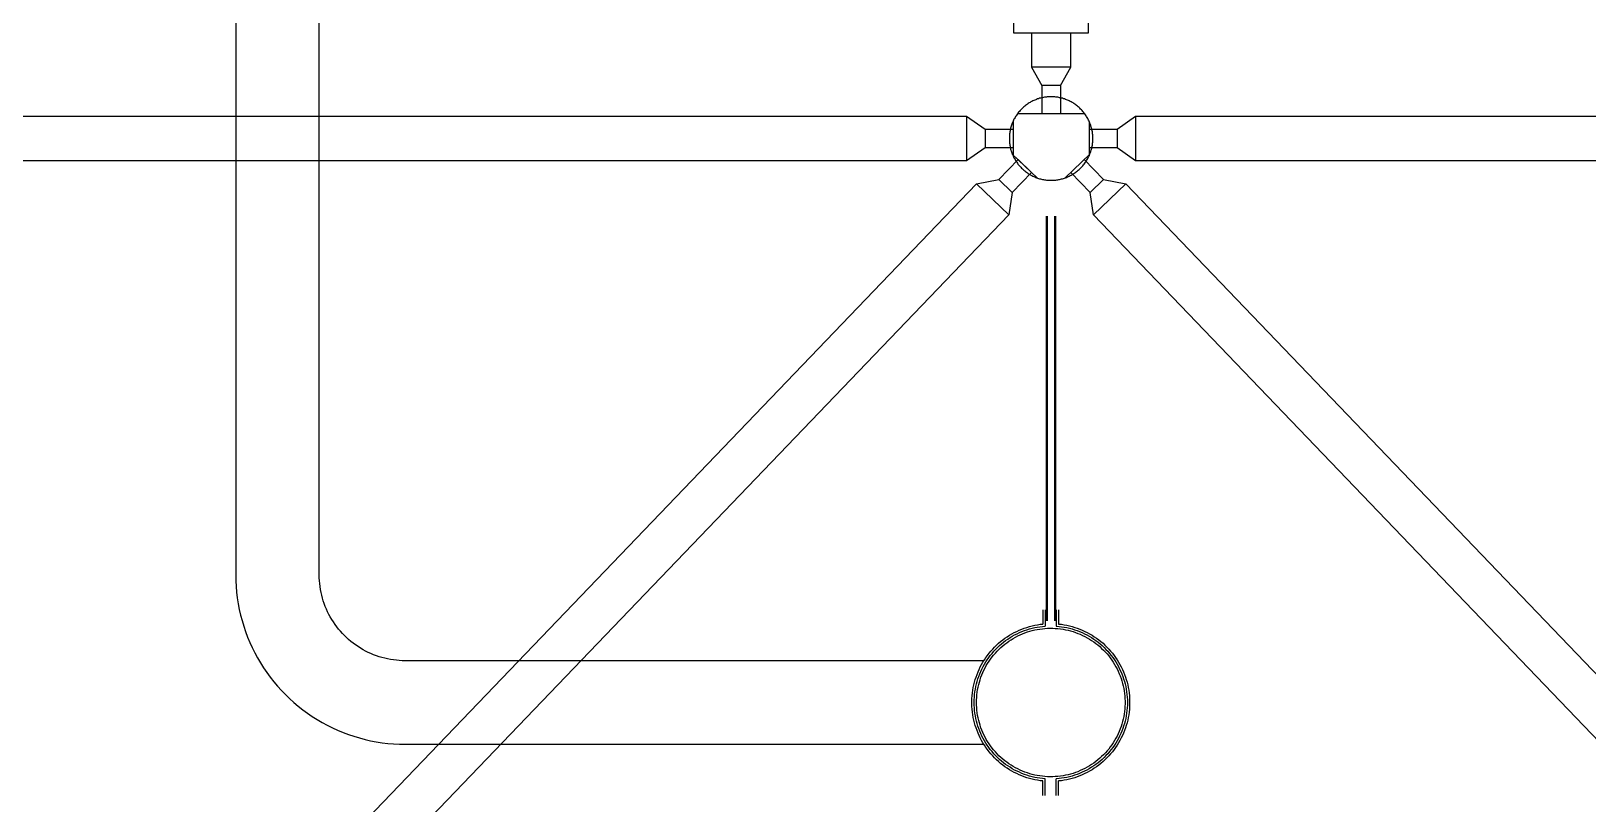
# Model space of a CAD drawing. Header units: centimetres. Extents: x 26200 to 152500, y -600 to 9300.
# Drawn here: x 129925.5 to 130093.2, y 6016.7 to 6100 of the extents above; entities that cross this region are included whole.
import ezdxf

# ---------------------------------------------------------------- set-up
doc = ezdxf.new("R2010")
doc.units = ezdxf.units.CM
doc.layers.add('ROTAS-MIMARI-KESIT', color=8, linetype='Continuous')

msp = doc.modelspace()

# ---------------------------------------------------------------- linework, layer by layer
at = {"layer": 'ROTAS-MIMARI-KESIT'}
for points in [[(129947.54, 6122.37), (129947.54, 6041.39)], [(129956.54, 6041.39), (129956.54, 6122.37)], [(130033.26, 6099.77), (130033.26, 6096.11)], [(130037.5, 6096.11), (130037.5, 6099.77)], [(130033.26, 6096.11), (130034.38, 6094.11)], [(130037.5, 6096.11), (130033.26, 6096.11)], [(130036.38, 6094.11), (130037.5, 6096.11)], [(130034.38, 6094.11), (130034.38, 6091.11)], [(130036.38, 6094.11), (130034.38, 6094.11)], [(130036.38, 6094.11), (130036.38, 6091.11)], [(129881.14, 6089.41), (129884.14, 6089.41), (129886.14, 6090.82), (130026.28, 6090.82), (130028.28, 6089.41), (130031.28, 6089.41)], [(130026.28, 6090.82), (130026.28, 6085.99)], [(130031.78, 6091.11), (130038.98, 6091.11)], [(130034.38, 6091.11), (130036.38, 6091.11)], [(130039.48, 6089.41), (130042.48, 6089.41), (130044.48, 6090.82), (130342.94, 6090.82), (130344.94, 6089.41), (130347.94, 6089.41)], [(130044.48, 6090.82), (130044.48, 6085.99)], [(130028.28, 6089.41), (130028.28, 6087.41)], [(130031.28, 6090.26), (130031.28, 6086.55)], [(130039.48, 6090.26), (130039.48, 6086.55)], [(130042.48, 6089.41), (130042.48, 6087.41)], [(130031.28, 6087.41), (130028.28, 6087.41), (130026.28, 6085.99), (129886.14, 6085.99), (129884.14, 6087.41), (129881.14, 6087.41)], [(130347.94, 6087.41), (130344.94, 6087.41), (130342.94, 6085.99), (130044.48, 6085.99), (130042.48, 6087.41), (130039.48, 6087.41)], [(130031.2, 6086.73), (130033.88, 6084.17)], [(130039.55, 6086.73), (130036.88, 6084.17)], [(130029.74, 6083.98), (130031.18, 6082.59)], [(130041.01, 6083.98), (130039.57, 6082.59)], [(130027.33, 6083.52), (130030.82, 6080.17)], [(130043.42, 6083.52), (130039.93, 6080.17)], [(130034.84, 6080.04), (130034.84, 6036.44)], [(130034.94, 6080.04), (130034.94, 6036.44)], [(130035.74, 6080.04), (130035.74, 6036.44)], [(130035.84, 6080.04), (130035.84, 6036.44)], [(129947.54, 6041.39), (129947.55, 6040.77), (129947.59, 6040.15), (129947.64, 6039.53), (129947.71, 6038.91), (129947.81, 6038.29), (129947.92, 6037.68), (129948.06, 6037.07), (129948.22, 6036.47), (129948.4, 6035.87), (129948.6, 6035.28), (129948.82, 6034.7), (129949.05, 6034.12), (129949.31, 6033.56), (129949.59, 6033), (129949.89, 6032.45), (129950.2, 6031.91), (129950.53, 6031.39), (129950.88, 6030.87), (129951.25, 6030.37), (129951.64, 6029.88), (129952.04, 6029.4), (129952.46, 6028.94), (129952.89, 6028.49), (129953.34, 6028.06), (129953.8, 6027.64), (129954.28, 6027.24), (129954.77, 6026.85), (129955.27, 6026.48), (129955.78, 6026.13), (129956.31, 6025.8), (129956.85, 6025.49), (129957.4, 6025.19), (129957.96, 6024.91), (129958.52, 6024.66), (129959.1, 6024.42), (129959.68, 6024.2), (129960.27, 6024), (129960.87, 6023.82), (129961.47, 6023.66), (129962.08, 6023.53), (129962.69, 6023.41), (129963.31, 6023.31), (129963.93, 6023.24), (129964.55, 6023.19), (129965.17, 6023.16), (129965.79, 6023.14)], [(129965.79, 6032.14), (129965.48, 6032.15), (129965.16, 6032.17), (129964.85, 6032.19), (129964.53, 6032.23), (129964.22, 6032.28), (129963.91, 6032.34), (129963.6, 6032.41), (129963.3, 6032.49), (129962.99, 6032.58), (129962.7, 6032.68), (129962.4, 6032.79), (129962.11, 6032.91), (129961.82, 6033.04), (129961.54, 6033.18), (129961.26, 6033.33), (129960.99, 6033.49), (129960.72, 6033.66), (129960.46, 6033.84), (129960.2, 6034.02), (129959.96, 6034.22), (129959.71, 6034.42), (129959.48, 6034.63), (129959.25, 6034.85), (129959.03, 6035.08), (129958.82, 6035.32), (129958.62, 6035.56), (129958.42, 6035.81), (129958.24, 6036.06), (129958.06, 6036.32), (129957.89, 6036.59), (129957.73, 6036.86), (129957.58, 6037.14), (129957.44, 6037.42), (129957.31, 6037.71), (129957.19, 6038), (129957.08, 6038.3), (129956.98, 6038.6), (129956.89, 6038.9), (129956.81, 6039.2), (129956.74, 6039.51), (129956.68, 6039.82), (129956.63, 6040.13), (129956.59, 6040.45), (129956.56, 6040.76), (129956.55, 6041.08), (129956.54, 6041.39)], [(130034.49, 6037.64), (130034.49, 6036.1)], [(130034.74, 6037.64), (130034.74, 6035.87)], [(130035.94, 6037.64), (130035.94, 6035.87)], [(130036.19, 6037.64), (130036.19, 6036.1)], [(130034.49, 6019.19), (130034.2, 6019.22), (130033.91, 6019.27), (130033.62, 6019.32), (130033.33, 6019.39), (130033.05, 6019.46), (130032.77, 6019.54), (130032.49, 6019.64), (130032.21, 6019.74), (130031.94, 6019.85), (130031.67, 6019.98), (130031.41, 6020.11), (130031.15, 6020.25), (130030.9, 6020.4), (130030.65, 6020.56), (130030.41, 6020.72), (130030.17, 6020.9), (130029.94, 6021.08), (130029.72, 6021.27), (130029.5, 6021.47), (130029.29, 6021.68), (130029.09, 6021.89), (130028.89, 6022.11), (130028.7, 6022.33), (130028.53, 6022.57), (130028.35, 6022.81), (130028.19, 6023.05), (130028.04, 6023.3), (130027.89, 6023.56), (130027.75, 6023.82), (130027.63, 6024.08), (130027.51, 6024.35), (130027.4, 6024.62), (130027.3, 6024.9), (130027.21, 6025.18), (130027.13, 6025.46), (130027.06, 6025.75), (130027, 6026.04), (130026.95, 6026.33), (130026.9, 6026.62), (130026.87, 6026.91), (130026.85, 6027.2), (130026.84, 6027.5), (130026.84, 6027.79), (130026.85, 6028.09), (130026.87, 6028.38), (130026.9, 6028.67), (130026.95, 6028.96), (130027, 6029.25), (130027.06, 6029.54), (130027.13, 6029.83), (130027.21, 6030.11), (130027.3, 6030.39), (130027.4, 6030.67), (130027.51, 6030.94), (130027.63, 6031.21), (130027.75, 6031.47), (130027.89, 6031.73), (130028.04, 6031.99), (130028.19, 6032.24), (130028.35, 6032.48), (130028.53, 6032.72), (130028.7, 6032.95), (130028.89, 6033.18), (130029.09, 6033.4), (130029.29, 6033.61), (130029.5, 6033.82), (130029.72, 6034.02), (130029.94, 6034.21), (130030.17, 6034.39), (130030.41, 6034.57), (130030.65, 6034.73), (130030.9, 6034.89), (130031.15, 6035.04), (130031.41, 6035.18), (130031.67, 6035.31), (130031.94, 6035.43), (130032.21, 6035.55), (130032.49, 6035.65), (130032.77, 6035.74), (130033.05, 6035.83), (130033.33, 6035.9), (130033.62, 6035.97), (130033.91, 6036.02), (130034.2, 6036.07), (130034.49, 6036.1)], [(130034.74, 6019.42), (130034.46, 6019.44), (130034.17, 6019.48), (130033.89, 6019.52), (130033.61, 6019.58), (130033.33, 6019.64), (130033.05, 6019.72), (130032.77, 6019.8), (130032.5, 6019.9), (130032.23, 6020), (130031.97, 6020.12), (130031.71, 6020.24), (130031.45, 6020.37), (130031.2, 6020.51), (130030.96, 6020.66), (130030.72, 6020.81), (130030.48, 6020.98), (130030.25, 6021.15), (130030.03, 6021.33), (130029.81, 6021.52), (130029.6, 6021.72), (130029.4, 6021.92), (130029.2, 6022.13), (130029.02, 6022.35), (130028.83, 6022.57), (130028.66, 6022.8), (130028.5, 6023.04), (130028.34, 6023.28), (130028.19, 6023.53), (130028.05, 6023.78), (130027.92, 6024.03), (130027.8, 6024.3), (130027.69, 6024.56), (130027.59, 6024.83), (130027.49, 6025.1), (130027.41, 6025.37), (130027.34, 6025.65), (130027.27, 6025.93), (130027.22, 6026.21), (130027.17, 6026.5), (130027.14, 6026.78), (130027.11, 6027.07), (130027.1, 6027.36), (130027.09, 6027.64), (130027.1, 6027.93), (130027.11, 6028.22), (130027.14, 6028.51), (130027.17, 6028.79), (130027.22, 6029.07), (130027.27, 6029.36), (130027.34, 6029.64), (130027.41, 6029.91), (130027.49, 6030.19), (130027.59, 6030.46), (130027.69, 6030.73), (130027.8, 6030.99), (130027.92, 6031.25), (130028.05, 6031.51), (130028.19, 6031.76), (130028.34, 6032.01), (130028.5, 6032.25), (130028.66, 6032.49), (130028.83, 6032.72), (130029.02, 6032.94), (130029.2, 6033.16), (130029.4, 6033.37), (130029.6, 6033.57), (130029.81, 6033.77), (130030.03, 6033.96), (130030.25, 6034.14), (130030.48, 6034.31), (130030.72, 6034.47), (130030.96, 6034.63), (130031.2, 6034.78), (130031.45, 6034.92), (130031.71, 6035.05), (130031.97, 6035.17), (130032.23, 6035.29), (130032.5, 6035.39), (130032.77, 6035.48), (130033.05, 6035.57), (130033.33, 6035.64), (130033.61, 6035.71), (130033.89, 6035.77), (130034.17, 6035.81), (130034.46, 6035.85), (130034.74, 6035.87)], [(130035.94, 6035.87), (130036.23, 6035.85), (130036.51, 6035.81), (130036.8, 6035.77), (130037.08, 6035.71), (130037.36, 6035.64), (130037.64, 6035.57), (130037.91, 6035.48), (130038.18, 6035.39), (130038.45, 6035.29), (130038.72, 6035.17), (130038.98, 6035.05), (130039.23, 6034.92), (130039.48, 6034.78), (130039.73, 6034.63), (130039.97, 6034.47), (130040.2, 6034.31), (130040.43, 6034.14), (130040.66, 6033.96), (130040.87, 6033.77), (130041.08, 6033.57), (130041.29, 6033.37), (130041.48, 6033.16), (130041.67, 6032.94), (130041.85, 6032.72), (130042.02, 6032.49), (130042.19, 6032.25), (130042.34, 6032.01), (130042.49, 6031.76), (130042.63, 6031.51), (130042.76, 6031.25), (130042.88, 6030.99), (130042.99, 6030.73), (130043.1, 6030.46), (130043.19, 6030.19), (130043.27, 6029.91), (130043.35, 6029.64), (130043.41, 6029.36), (130043.47, 6029.07), (130043.51, 6028.79), (130043.55, 6028.51), (130043.57, 6028.22), (130043.59, 6027.93), (130043.59, 6027.64), (130043.59, 6027.36), (130043.57, 6027.07), (130043.55, 6026.78), (130043.51, 6026.5), (130043.47, 6026.21), (130043.41, 6025.93), (130043.35, 6025.65), (130043.27, 6025.37), (130043.19, 6025.1), (130043.1, 6024.83), (130042.99, 6024.56), (130042.88, 6024.3), (130042.76, 6024.03), (130042.63, 6023.78), (130042.49, 6023.53), (130042.34, 6023.28), (130042.19, 6023.04), (130042.02, 6022.8), (130041.85, 6022.57), (130041.67, 6022.35), (130041.48, 6022.13), (130041.29, 6021.92), (130041.08, 6021.72), (130040.87, 6021.52), (130040.66, 6021.33), (130040.43, 6021.15), (130040.2, 6020.98), (130039.97, 6020.81), (130039.73, 6020.66), (130039.48, 6020.51), (130039.23, 6020.37), (130038.98, 6020.24), (130038.72, 6020.12), (130038.45, 6020), (130038.18, 6019.9), (130037.91, 6019.8), (130037.64, 6019.72), (130037.36, 6019.64), (130037.08, 6019.58), (130036.8, 6019.52), (130036.51, 6019.48), (130036.23, 6019.44), (130035.94, 6019.42)], [(130036.19, 6036.1), (130036.48, 6036.07), (130036.78, 6036.02), (130037.06, 6035.97), (130037.35, 6035.9), (130037.64, 6035.83), (130037.92, 6035.74), (130038.2, 6035.65), (130038.47, 6035.55), (130038.74, 6035.43), (130039.01, 6035.31), (130039.27, 6035.18), (130039.53, 6035.04), (130039.79, 6034.89), (130040.03, 6034.73), (130040.28, 6034.57), (130040.51, 6034.39), (130040.74, 6034.21), (130040.97, 6034.02), (130041.18, 6033.82), (130041.39, 6033.61), (130041.6, 6033.4), (130041.79, 6033.18), (130041.98, 6032.95), (130042.16, 6032.72), (130042.33, 6032.48), (130042.49, 6032.24), (130042.65, 6031.99), (130042.79, 6031.73), (130042.93, 6031.47), (130043.06, 6031.21), (130043.18, 6030.94), (130043.29, 6030.67), (130043.39, 6030.39), (130043.48, 6030.11), (130043.56, 6029.83), (130043.63, 6029.54), (130043.69, 6029.25), (130043.74, 6028.96), (130043.78, 6028.67), (130043.81, 6028.38), (130043.83, 6028.09), (130043.84, 6027.79), (130043.84, 6027.5), (130043.83, 6027.2), (130043.81, 6026.91), (130043.78, 6026.62), (130043.74, 6026.33), (130043.69, 6026.04), (130043.63, 6025.75), (130043.56, 6025.46), (130043.48, 6025.18), (130043.39, 6024.9), (130043.29, 6024.62), (130043.18, 6024.35), (130043.06, 6024.08), (130042.93, 6023.82), (130042.79, 6023.56), (130042.65, 6023.3), (130042.49, 6023.05), (130042.33, 6022.81), (130042.16, 6022.57), (130041.98, 6022.33), (130041.79, 6022.11), (130041.6, 6021.89), (130041.39, 6021.68), (130041.18, 6021.47), (130040.97, 6021.27), (130040.74, 6021.08), (130040.51, 6020.9), (130040.28, 6020.72), (130040.03, 6020.56), (130039.79, 6020.4), (130039.53, 6020.25), (130039.27, 6020.11), (130039.01, 6019.98), (130038.74, 6019.85), (130038.47, 6019.74), (130038.2, 6019.64), (130037.92, 6019.54), (130037.64, 6019.46), (130037.35, 6019.39), (130037.06, 6019.32), (130036.78, 6019.27), (130036.48, 6019.22), (130036.19, 6019.19)], [(130028.13, 6032.14), (129965.79, 6032.14)], [(129965.79, 6023.14), (130028.13, 6023.14)], [(130034.49, 6017.64), (130034.49, 6019.19)], [(130034.74, 6017.64), (130034.74, 6019.42)], [(130035.94, 6017.64), (130035.94, 6019.42)], [(130036.19, 6017.64), (130036.19, 6019.19)]]:
    msp.add_lwpolyline(points, dxfattribs=at)
for points in [[(130031.38, 6108.77), (130039.38, 6108.77), (130039.38, 6099.77), (130031.38, 6099.77)], [(130039.88, 6088.41), (130039.88, 6088.51), (130039.87, 6088.61), (130039.87, 6088.71), (130039.86, 6088.81), (130039.85, 6088.92), (130039.83, 6089.02), (130039.82, 6089.12), (130039.8, 6089.23), (130039.78, 6089.33), (130039.76, 6089.44), (130039.73, 6089.54), (130039.7, 6089.65), (130039.67, 6089.75), (130039.64, 6089.86), (130039.6, 6089.96), (130039.56, 6090.07), (130039.52, 6090.17), (130039.47, 6090.27), (130039.42, 6090.37), (130039.37, 6090.48), (130039.32, 6090.58), (130039.26, 6090.68), (130039.2, 6090.77), (130039.14, 6090.87), (130039.08, 6090.97), (130039.01, 6091.06), (130038.94, 6091.15), (130038.87, 6091.25), (130038.8, 6091.33), (130038.72, 6091.42), (130038.64, 6091.51), (130038.56, 6091.59), (130038.48, 6091.67), (130038.39, 6091.75), (130038.3, 6091.83), (130038.21, 6091.9), (130038.12, 6091.97), (130038.03, 6092.04), (130037.93, 6092.11), (130037.84, 6092.18), (130037.74, 6092.24), (130037.64, 6092.3), (130037.54, 6092.35), (130037.44, 6092.41), (130037.34, 6092.46), (130037.24, 6092.51), (130037.14, 6092.55), (130037.03, 6092.59), (130036.93, 6092.63), (130036.82, 6092.67), (130036.72, 6092.7), (130036.61, 6092.74), (130036.51, 6092.76), (130036.4, 6092.79), (130036.3, 6092.81), (130036.2, 6092.83), (130036.09, 6092.85), (130035.99, 6092.87), (130035.88, 6092.88), (130035.78, 6092.89), (130035.68, 6092.9), (130035.58, 6092.9), (130035.48, 6092.91), (130035.38, 6092.91), (130035.28, 6092.91), (130035.18, 6092.9), (130035.07, 6092.9), (130034.97, 6092.89), (130034.87, 6092.88), (130034.77, 6092.87), (130034.66, 6092.85), (130034.56, 6092.83), (130034.45, 6092.81), (130034.35, 6092.79), (130034.24, 6092.76), (130034.14, 6092.74), (130034.03, 6092.7), (130033.93, 6092.67), (130033.82, 6092.63), (130033.72, 6092.59), (130033.62, 6092.55), (130033.51, 6092.51), (130033.41, 6092.46), (130033.31, 6092.41), (130033.21, 6092.35), (130033.11, 6092.3), (130033.01, 6092.24), (130032.91, 6092.18), (130032.82, 6092.11), (130032.72, 6092.04), (130032.63, 6091.97), (130032.54, 6091.9), (130032.45, 6091.83), (130032.36, 6091.75), (130032.28, 6091.67), (130032.19, 6091.59), (130032.11, 6091.51), (130032.03, 6091.42), (130031.96, 6091.33), (130031.88, 6091.25), (130031.81, 6091.15), (130031.74, 6091.06), (130031.67, 6090.97), (130031.61, 6090.87), (130031.55, 6090.77), (130031.49, 6090.68), (130031.43, 6090.58), (130031.38, 6090.48), (130031.33, 6090.37), (130031.28, 6090.27), (130031.24, 6090.17), (130031.19, 6090.07), (130031.15, 6089.96), (130031.12, 6089.86), (130031.08, 6089.75), (130031.05, 6089.65), (130031.02, 6089.54), (130031, 6089.44), (130030.97, 6089.33), (130030.95, 6089.23), (130030.93, 6089.12), (130030.92, 6089.02), (130030.91, 6088.92), (130030.89, 6088.81), (130030.89, 6088.71), (130030.88, 6088.61), (130030.88, 6088.51), (130030.88, 6088.41), (130030.88, 6088.31), (130030.88, 6088.21), (130030.89, 6088.11), (130030.89, 6088), (130030.91, 6087.9), (130030.92, 6087.8), (130030.93, 6087.69), (130030.95, 6087.59), (130030.97, 6087.49), (130031, 6087.38), (130031.02, 6087.28), (130031.05, 6087.17), (130031.08, 6087.07), (130031.12, 6086.96), (130031.15, 6086.86), (130031.19, 6086.75), (130031.24, 6086.65), (130031.28, 6086.55), (130031.33, 6086.44), (130031.38, 6086.34), (130031.43, 6086.24), (130031.49, 6086.14), (130031.55, 6086.04), (130031.61, 6085.95), (130031.67, 6085.85), (130031.74, 6085.76), (130031.81, 6085.66), (130031.88, 6085.57), (130031.96, 6085.48), (130032.03, 6085.4), (130032.11, 6085.31), (130032.19, 6085.23), (130032.28, 6085.15), (130032.36, 6085.07), (130032.45, 6084.99), (130032.54, 6084.92), (130032.63, 6084.84), (130032.72, 6084.77), (130032.82, 6084.71), (130032.91, 6084.64), (130033.01, 6084.58), (130033.11, 6084.52), (130033.21, 6084.47), (130033.31, 6084.41), (130033.41, 6084.36), (130033.51, 6084.31), (130033.62, 6084.27), (130033.72, 6084.22), (130033.82, 6084.19), (130033.93, 6084.15), (130034.03, 6084.11), (130034.14, 6084.08), (130034.24, 6084.05), (130034.35, 6084.03), (130034.45, 6084), (130034.56, 6083.98), (130034.66, 6083.97), (130034.77, 6083.95), (130034.87, 6083.94), (130034.97, 6083.93), (130035.07, 6083.92), (130035.18, 6083.91), (130035.28, 6083.91), (130035.38, 6083.91), (130035.48, 6083.91), (130035.58, 6083.91), (130035.68, 6083.92), (130035.78, 6083.93), (130035.88, 6083.94), (130035.99, 6083.95), (130036.09, 6083.97), (130036.2, 6083.98), (130036.3, 6084), (130036.4, 6084.03), (130036.51, 6084.05), (130036.61, 6084.08), (130036.72, 6084.11), (130036.82, 6084.15), (130036.93, 6084.19), (130037.03, 6084.22), (130037.14, 6084.27), (130037.24, 6084.31), (130037.34, 6084.36), (130037.44, 6084.41), (130037.54, 6084.47), (130037.64, 6084.52), (130037.74, 6084.58), (130037.84, 6084.64), (130037.93, 6084.71), (130038.03, 6084.77), (130038.12, 6084.84), (130038.21, 6084.92), (130038.3, 6084.99), (130038.39, 6085.07), (130038.48, 6085.15), (130038.56, 6085.23), (130038.64, 6085.31), (130038.72, 6085.4), (130038.8, 6085.48), (130038.87, 6085.57), (130038.94, 6085.66), (130039.01, 6085.76), (130039.08, 6085.85), (130039.14, 6085.95), (130039.2, 6086.04), (130039.26, 6086.14), (130039.32, 6086.24), (130039.37, 6086.34), (130039.42, 6086.44), (130039.47, 6086.55), (130039.52, 6086.65), (130039.56, 6086.75), (130039.6, 6086.86), (130039.64, 6086.96), (130039.67, 6087.07), (130039.7, 6087.17), (130039.73, 6087.28), (130039.76, 6087.38), (130039.78, 6087.49), (130039.8, 6087.59), (130039.82, 6087.69), (130039.83, 6087.8), (130039.85, 6087.9), (130039.86, 6088), (130039.87, 6088.11), (130039.87, 6088.21), (130039.88, 6088.31)], [(129879.16, 5927.06), (129881.24, 5929.22), (129881.6, 5931.65), (130027.33, 6083.52), (130029.74, 6083.98), (130031.82, 6086.14), (130033.26, 6084.76), (130031.18, 6082.59), (130030.82, 6080.17), (129885.09, 5928.3), (129882.68, 5927.84), (129880.6, 5925.67)], [(130038.94, 6086.14), (130041.01, 6083.98), (130043.42, 6083.52), (130189.15, 5931.65), (130189.52, 5929.22), (130191.59, 5927.06), (130190.15, 5925.67), (130188.07, 5927.84), (130185.67, 5928.3), (130039.93, 6080.17), (130039.57, 6082.59), (130037.49, 6084.76)], [(130027.34, 6027.64), (130027.35, 6027.92), (130027.36, 6028.2), (130027.39, 6028.48), (130027.42, 6028.75), (130027.46, 6029.03), (130027.52, 6029.3), (130027.58, 6029.57), (130027.65, 6029.84), (130027.73, 6030.1), (130027.82, 6030.37), (130027.92, 6030.63), (130028.03, 6030.88), (130028.14, 6031.13), (130028.27, 6031.38), (130028.4, 6031.62), (130028.54, 6031.86), (130028.7, 6032.1), (130028.85, 6032.32), (130029.02, 6032.55), (130029.19, 6032.76), (130029.38, 6032.97), (130029.56, 6033.18), (130029.76, 6033.37), (130029.96, 6033.56), (130030.17, 6033.75), (130030.39, 6033.92), (130030.61, 6034.09), (130030.83, 6034.25), (130031.07, 6034.4), (130031.3, 6034.55), (130031.54, 6034.69), (130031.79, 6034.81), (130032.04, 6034.93), (130032.3, 6035.04), (130032.56, 6035.14), (130032.82, 6035.24), (130033.08, 6035.32), (130033.35, 6035.39), (130033.62, 6035.46), (130033.89, 6035.51), (130034.17, 6035.56), (130034.44, 6035.59), (130034.72, 6035.62), (130035, 6035.64), (130035.27, 6035.64), (130035.55, 6035.64), (130035.83, 6035.63), (130036.1, 6035.61), (130036.38, 6035.58), (130036.66, 6035.54), (130036.93, 6035.49), (130037.2, 6035.43), (130037.47, 6035.36), (130037.74, 6035.28), (130038, 6035.19), (130038.26, 6035.09), (130038.52, 6034.99), (130038.77, 6034.87), (130039.02, 6034.75), (130039.26, 6034.62), (130039.5, 6034.48), (130039.74, 6034.33), (130039.97, 6034.17), (130040.19, 6034.01), (130040.41, 6033.84), (130040.62, 6033.66), (130040.82, 6033.47), (130041.02, 6033.28), (130041.22, 6033.08), (130041.4, 6032.87), (130041.58, 6032.66), (130041.75, 6032.44), (130041.91, 6032.21), (130042.07, 6031.98), (130042.21, 6031.74), (130042.35, 6031.5), (130042.48, 6031.26), (130042.6, 6031.01), (130042.71, 6030.75), (130042.82, 6030.5), (130042.91, 6030.24), (130043, 6029.97), (130043.07, 6029.7), (130043.14, 6029.43), (130043.2, 6029.16), (130043.24, 6028.89), (130043.28, 6028.61), (130043.31, 6028.34), (130043.33, 6028.06), (130043.34, 6027.78), (130043.34, 6027.51), (130043.33, 6027.23), (130043.31, 6026.95), (130043.28, 6026.67), (130043.24, 6026.4), (130043.2, 6026.13), (130043.14, 6025.85), (130043.07, 6025.59), (130043, 6025.32), (130042.91, 6025.05), (130042.82, 6024.79), (130042.71, 6024.53), (130042.6, 6024.28), (130042.48, 6024.03), (130042.35, 6023.79), (130042.21, 6023.54), (130042.07, 6023.31), (130041.91, 6023.08), (130041.75, 6022.85), (130041.58, 6022.63), (130041.4, 6022.42), (130041.22, 6022.21), (130041.02, 6022.01), (130040.82, 6021.82), (130040.62, 6021.63), (130040.41, 6021.45), (130040.19, 6021.28), (130039.97, 6021.12), (130039.74, 6020.96), (130039.5, 6020.81), (130039.26, 6020.67), (130039.02, 6020.54), (130038.77, 6020.42), (130038.52, 6020.3), (130038.26, 6020.19), (130038, 6020.1), (130037.74, 6020.01), (130037.47, 6019.93), (130037.2, 6019.86), (130036.93, 6019.8), (130036.66, 6019.75), (130036.38, 6019.71), (130036.1, 6019.68), (130035.83, 6019.66), (130035.55, 6019.65), (130035.27, 6019.64), (130035, 6019.65), (130034.72, 6019.67), (130034.44, 6019.7), (130034.17, 6019.73), (130033.89, 6019.78), (130033.62, 6019.83), (130033.35, 6019.9), (130033.08, 6019.97), (130032.82, 6020.05), (130032.56, 6020.15), (130032.3, 6020.25), (130032.04, 6020.36), (130031.79, 6020.48), (130031.54, 6020.6), (130031.3, 6020.74), (130031.07, 6020.88), (130030.83, 6021.04), (130030.61, 6021.2), (130030.39, 6021.37), (130030.17, 6021.54), (130029.96, 6021.72), (130029.76, 6021.91), (130029.56, 6022.11), (130029.38, 6022.32), (130029.19, 6022.53), (130029.02, 6022.74), (130028.85, 6022.96), (130028.7, 6023.19), (130028.54, 6023.43), (130028.4, 6023.66), (130028.27, 6023.91), (130028.14, 6024.16), (130028.03, 6024.41), (130027.92, 6024.66), (130027.82, 6024.92), (130027.73, 6025.19), (130027.65, 6025.45), (130027.58, 6025.72), (130027.52, 6025.99), (130027.46, 6026.26), (130027.42, 6026.54), (130027.39, 6026.81), (130027.36, 6027.09), (130027.35, 6027.37)]]:
    msp.add_lwpolyline(points, close=True, dxfattribs=at)

doc.saveas('drawing.dxf')
